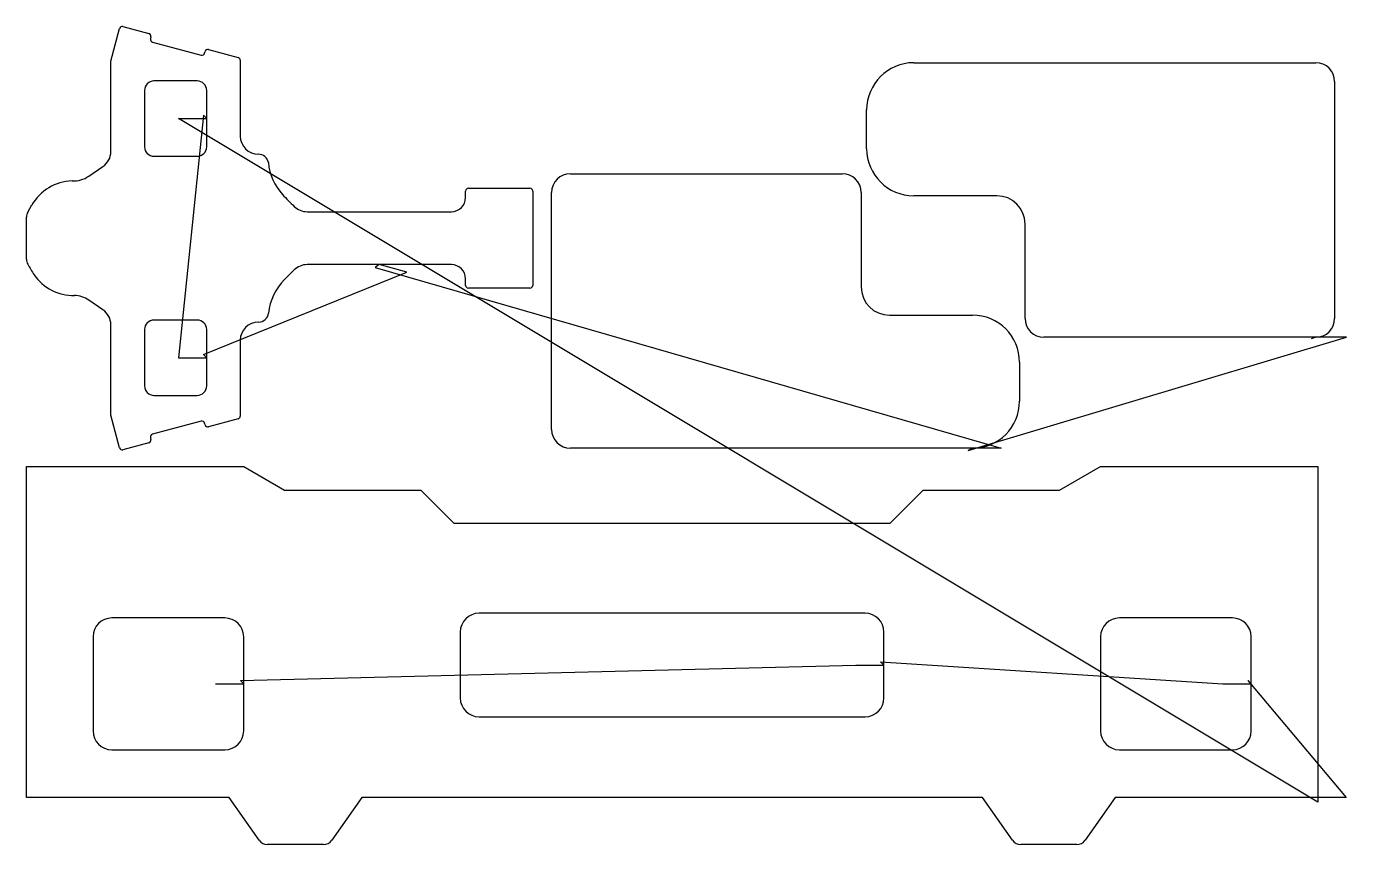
# Model space of a CAD drawing. Header units: metres. Extents: x 19 to 1421, y 19 to 888.
import ezdxf

# ---------------------------------------------------------------- set-up
doc = ezdxf.new("R2010")
doc.units = ezdxf.units.M

msp = doc.modelspace()

# ---------------------------------------------------------------- linework, layer by layer
at = {"layer": 'TOOL_0'}
for p, q in [((108.698, 851.273), (118.014, 886.041)), ((121.443, 888.021), (149.116, 880.606)), ((151.237, 876.932), (150.745, 875.097)), ((152.866, 871.423), (204.64, 857.55)), ((208.314, 859.671), (208.806, 861.506)), ((212.48, 863.627), (243.874, 855.215)), ((108.698, 755.168), (108.698, 851.273)), ((246.098, 852.317), (246.098, 771.667)), ((961.374, 849.502), (1388.374, 849.502)), ((200.497, 830.169), (154.497, 830.169)), ((1408.374, 829.502), (1408.374, 577.902)), ((144.497, 820.169), (144.497, 760.169)), ((210.497, 790.169), (210.497, 820.169)), ((911.374, 758.202), (911.374, 799.502)), ((206.961, 793.705), (180.497, 536.169)), ((1390.497, 63.943), (180.497, 790.169)), ((180.497, 790.169), (210.497, 790.169)), ((210.497, 790.169), (206.961, 793.705)), ((210.497, 760.169), (210.497, 790.169)), ((154.497, 750.169), (200.497, 750.169)), ((85.366, 729.073), (100.343, 739.325)), ((596.73, 731.679), (885.53, 731.679)), ((488.399, 716.267), (553.799, 716.267)), ((485.399, 706.267), (485.399, 713.267)), ((556.799, 713.267), (556.799, 613.067)), ((576.73, 460.079), (576.73, 711.679)), ((905.53, 711.679), (905.53, 611.379)), ((1049.574, 708.202), (961.374, 708.202)), ((20.444, 690.889), (24.878, 698.568)), ((317.083, 691.267), (470.399, 691.267)), ((18.997, 640.848), (18.997, 685.489)), ((1079.574, 577.902), (1079.574, 678.202)), ((393.739, 635.069), (317.081, 635.069)), ((393.741, 635.067), (389.501, 631.98)), ((389.501, 631.98), (1054.174, 440.079)), ((422.928, 627.086), (393.739, 635.069)), ((470.399, 635.067), (393.741, 635.067)), ((206.961, 539.705), (422.928, 627.086)), ((303.363, 629.387), (293.085, 619.109)), ((485.399, 613.067), (485.399, 620.067)), ((553.799, 610.067), (488.399, 610.067)), ((100.342, 587.012), (85.365, 597.264)), ((200.497, 576.169), (154.497, 576.169)), ((935.53, 581.379), (1023.73, 581.379)), ((108.697, 475.063), (108.697, 571.168)), ((144.497, 566.169), (144.497, 506.169)), ((210.497, 536.169), (210.497, 566.169)), ((246.097, 554.669), (246.097, 474.019)), ((1019.166, 437.653), (1421.07, 557.902)), ((1388.374, 557.902), (1099.574, 557.902)), ((1388.374, 557.902), (1383.402, 556.262)), ((1421.07, 557.902), (1388.374, 557.902)), ((180.497, 536.169), (210.497, 536.169)), ((210.497, 536.169), (206.961, 539.705)), ((210.497, 506.169), (210.497, 536.169)), ((1073.73, 531.379), (1073.73, 490.079)), ((154.497, 496.169), (200.497, 496.169)), ((118.013, 440.295), (108.697, 475.063)), ((204.639, 468.786), (152.865, 454.913)), ((208.805, 464.83), (208.313, 466.665)), ((243.873, 471.121), (212.479, 462.709)), ((150.744, 451.239), (151.236, 449.404)), ((149.115, 445.73), (121.442, 438.315)), ((1023.73, 440.079), (596.73, 440.079)), ((1023.73, 440.079), (1019.166, 437.653)), ((1054.174, 440.079), (1023.73, 440.079)), ((18.998, 69.001), (18.998, 420.501)), ((18.998, 420.501), (249.949, 420.501)), ((249.949, 420.501), (293.25, 395.501)), ((1116.245, 395.501), (1159.546, 420.501)), ((1159.546, 420.501), (1390.497, 420.501)), ((1390.497, 420.501), (1390.497, 69.001)), ((293.25, 395.501), (438.058, 395.501)), ((438.058, 395.501), (473.058, 360.501)), ((936.437, 360.501), (971.437, 395.501)), ((971.437, 395.501), (1116.245, 395.501)), ((473.058, 360.501), (936.437, 360.501)), ((229.75, 259.751), (109.75, 259.751)), ((909.75, 264.751), (499.75, 264.751)), ((1299.75, 259.751), (1179.75, 259.751)), ((89.75, 239.751), (89.75, 139.751)), ((249.75, 189.751), (249.75, 239.751)), ((479.75, 244.751), (479.75, 174.751)), ((929.75, 209.751), (929.75, 244.751)), ((1159.75, 239.751), (1159.75, 139.751)), ((1319.75, 189.751), (1319.75, 239.751)), ((929.75, 209.751), (926.214, 213.287)), ((926.214, 213.287), (1289.75, 189.751)), ((246.214, 193.287), (899.75, 209.751)), ((899.75, 209.751), (929.75, 209.751)), ((929.75, 174.751), (929.75, 209.751)), ((219.75, 189.751), (249.75, 189.751)), ((249.75, 189.751), (246.214, 193.287)), ((249.75, 139.751), (249.75, 189.751)), ((1289.75, 189.751), (1319.75, 189.751)), ((1319.75, 189.751), (1316.214, 193.287)), ((1316.214, 193.287), (1420.622, 69.001)), ((1319.75, 139.751), (1319.75, 189.751)), ((499.75, 154.751), (909.75, 154.751)), ((109.75, 119.751), (229.75, 119.751)), ((1179.75, 119.751), (1299.75, 119.751)), ((234.347, 69.001), (18.998, 69.001)), ((266.148, 23.585), (234.347, 69.001)), ((375.15, 69.001), (343.349, 23.585)), ((1034.348, 69.001), (375.15, 69.001)), ((1066.149, 23.585), (1034.348, 69.001)), ((1175.151, 69.001), (1143.35, 23.585)), ((1390.5, 69.001), (1175.151, 69.001)), ((1390.497, 69.001), (1390.497, 63.943)), ((1420.622, 69.001), (1390.5, 69.001)), ((334.543, 19.001), (274.954, 19.001)), ((1134.544, 19.001), (1074.955, 19.001))]:
    msp.add_line(p, q, dxfattribs=at)
for centre, radius, start, end in [((120.719, 885.316), 2.8, 75.015862, 164.996098), ((148.34, 877.708), 3, 345.004591, 75.009533), ((153.643, 874.321), 3, 165.009533, 254.991086), ((205.416, 860.448), 3, 255.009533, 344.991086), ((211.704, 860.73), 3, 75.004591, 165.009533), ((243.098, 852.317), 3, 0, 75.009533), ((961.374, 799.502), 50, 90, 180), ((1388.374, 829.502), 20, 0, 90), ((154.497, 820.169), 10, 90, 180), ((200.497, 820.169), 10, 0, 90), ((265.498, 771.667), 19.4, 180, 270), ((154.497, 760.169), 10, 180, 270), ((200.497, 760.169), 10, 270, 0), ((961.374, 758.202), 50, 180, 270), ((89.498, 755.169), 19.2, 304.391103, 359.997016), ((265.471, 741.635), 10.632, 9.839723, 89.854497), ((335.439, 749.428), 59.791, 185.736147, 222.017911), ((596.73, 711.679), 20, 90, 180), ((885.53, 711.679), 20, 0, 90), ((68.911, 673.103), 50.866, 91.621103, 149.958507), ((68.653, 753.632), 29.706, 267.72157, 304.236245), ((488.399, 713.267), 3, 90, 180), ((553.799, 713.267), 3, 0, 90), ((646.692, 1049.602), 492.176, 223.7258, 225.767377), ((470.399, 706.267), 15, 270, 0), ((1049.574, 678.202), 30, 0, 90), ((30.061, 685.418), 11.064, 150.364953, 179.632326), ((317.083, 710.667), 19.4, 224.991647, 270), ((30.06, 640.919), 11.064, 180.367707, 209.630546), ((169.301, 716.459), 169.474, 208.555471, 212.96692), ((317.081, 615.669), 19.4, 90, 135), ((470.399, 620.067), 15, 0, 90), ((68.949, 653.25), 50.909, 214.740495, 271.072623), ((335.236, 577.036), 59.555, 135.053062, 173.745758), ((488.399, 613.067), 3, 180, 270), ((553.799, 613.067), 3, 270, 0), ((935.53, 611.379), 30, 180, 270), ((68.871, 573.169), 29.2, 55.606785, 87.976513), ((89.497, 571.168), 19.2, 0, 55.608897), ((154.497, 566.169), 10, 90, 180), ((200.497, 566.169), 10, 0, 90), ((265.497, 584.669), 10.6, 270, 353.798888), ((1023.73, 531.379), 50, 0, 90), ((1099.574, 577.902), 20, 180, 270), ((1388.374, 577.902), 20, 270, 0), ((265.497, 554.669), 19.4, 90, 180), ((154.497, 506.169), 10, 180, 270), ((200.497, 506.169), 10, 270, 0), ((1023.73, 490.079), 50, 270, 0), ((205.415, 465.889), 3, 14.990467, 104.995409), ((211.703, 465.607), 3, 195.008914, 284.990467), ((243.097, 474.019), 3, 284.990467, 0), ((148.338, 448.628), 3, 285.008914, 14.990467), ((153.641, 452.015), 3, 104.990467, 194.995409), ((596.73, 460.079), 20, 180, 270), ((120.717, 441.02), 2.8, 195.0092, 285.003902), ((109.75, 239.751), 20, 90, 180), ((229.75, 239.751), 20, 0, 90), ((499.75, 244.751), 20, 90, 180), ((909.75, 244.751), 20, 0, 90), ((1179.75, 239.751), 20, 90, 180), ((1299.75, 239.751), 20, 0, 90), ((499.75, 174.751), 20, 180, 270), ((909.75, 174.751), 20, 270, 0), ((109.75, 139.751), 20, 180, 270), ((229.75, 139.751), 20, 270, 0), ((1179.75, 139.751), 20, 180, 270), ((1299.75, 139.751), 20, 270, 0), ((274.954, 29.751), 10.75, 214.99988, 270), ((334.543, 29.751), 10.75, 270, 325.00012), ((1074.955, 29.751), 10.75, 214.99988, 270), ((1134.544, 29.751), 10.75, 270, 325.00012)]:
    msp.add_arc(centre, radius, start, end, dxfattribs=at)

doc.saveas('drawing.dxf')
